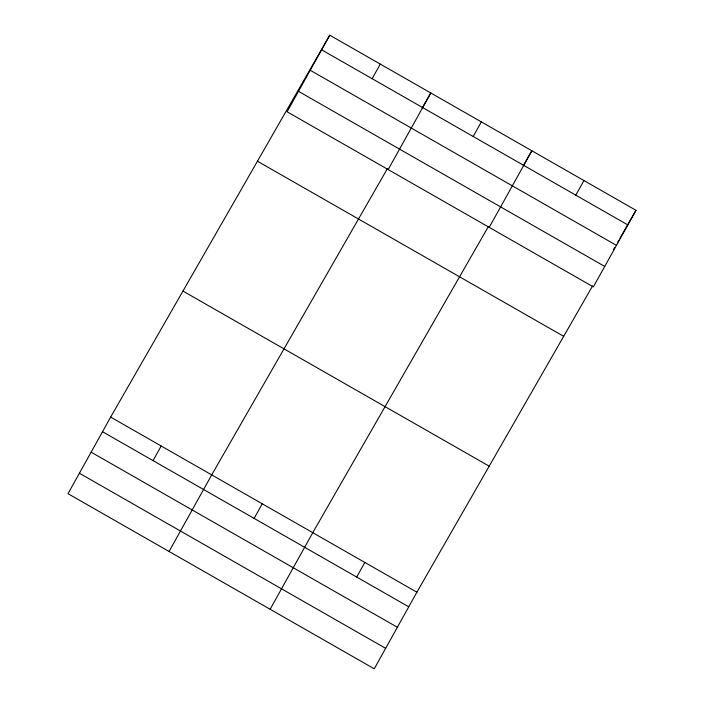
<?xml version="1.0" encoding="UTF-8"?>
<svg xmlns="http://www.w3.org/2000/svg" width="704" height="704" viewBox="0 0 704 704"><rect width="100%" height="100%" fill="white"/><g stroke="black" fill="none" stroke-linecap="round" stroke-linejoin="round"><path stroke-width="1.06" d="M329.745 35.2L287.109 111.795L593.349 286.898L635.976 210.302L329.745 35.2L110.651 417.102L68.024 493.698L374.255 668.8L416.891 592.205L592.601 285.921M153.05 460.61L161.181 445.993M372.143 78.698L380.274 64.09M169.074 551.478L211.71 474.892L387.42 168.599M388.168 169.576L430.804 92.981L422.233 107.923M254.109 518.39L262.24 503.782M473.202 136.488L481.334 121.871M270.134 609.268L312.77 532.673L488.479 226.38M489.227 227.357L531.863 150.77L523.292 165.704M356.699 577.051L364.83 562.443M575.784 195.149L583.924 180.532M613.483 249.506L614.557 247.641M617.769 242.044L618.842 240.178M619.916 238.304L635.976 210.302M321.614 49.808L627.845 224.91M310.226 70.268L616.466 245.37M298.496 91.335L604.736 266.438M257.444 161.225L563.675 336.327M182.952 291.078L489.192 466.18M110.651 417.102L416.891 592.205M102.52 431.719L408.751 606.813M91.133 452.17L397.373 627.273M79.402 473.246L385.642 648.349"/></g></svg>
